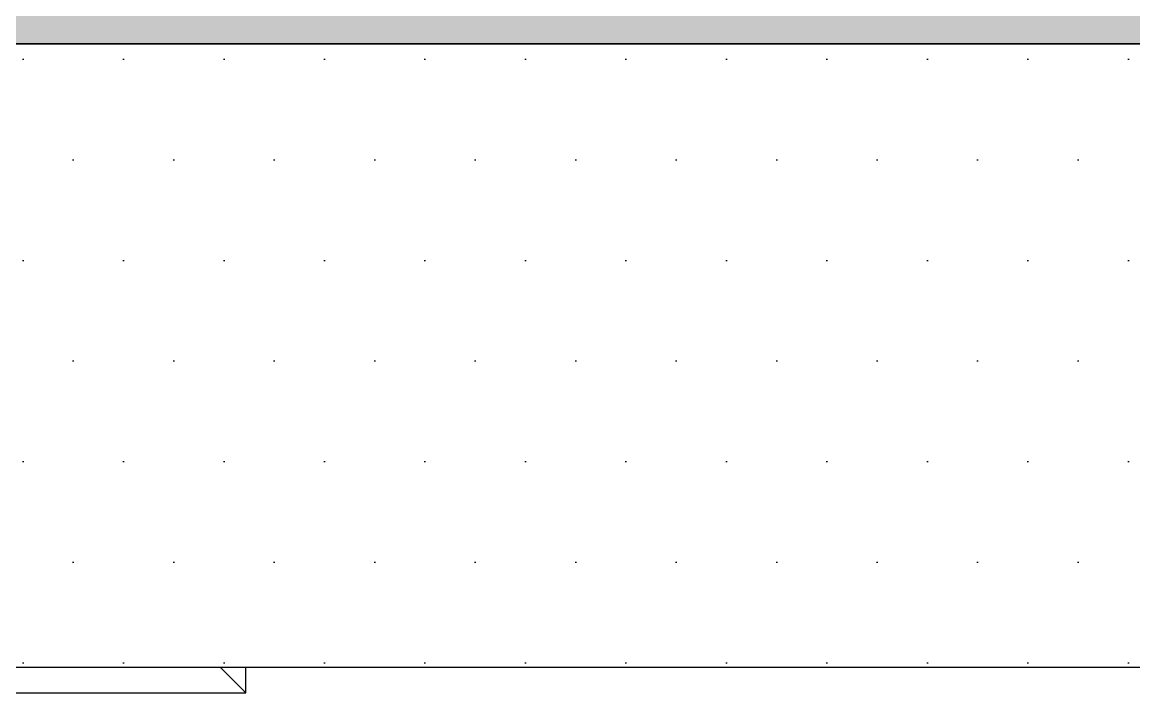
# Model space of a CAD drawing. Header units: millimetres. Extents: x -4391136 to -1798569, y -886572 to -291056.
# Drawn here: x -2460684.8 to -2460245.8, y -383670.9 to -383406.3 of the extents above; entities that cross this region are included whole.
import ezdxf

# ---------------------------------------------------------------- set-up
doc = ezdxf.new("R2010")
doc.units = ezdxf.units.MM
doc.set_wipeout_variables(frame=1)
for name, pattern in [('XKITLINE00', [0]), ('XKITLINE02', [4, 2, -2]), ('Xref-C-1-PP17-AR-2214-01-B$0$Hidden', [7.143800000000001, 4.7625, -2.3813])]:
    doc.linetypes.add(name, pattern=pattern)
for name, color, linetype in [('000 - STRUCTURE_STEEL_ACCESORIES_HATCH_', 7, 'Continuous'), ('000 - STRUCTURE_STEEL_ACCESORIES_HIDDEN_', 7, 'Continuous'), ('000 - STRUCTURE_STEEL_ACCESORIES_MAIN_COLOR_1', 7, 'Continuous'), ('000 - STRUCTURE_STEEL_FRAMING_CUT_COLOR_4', 7, 'Continuous'), ('000 - STRUCTURE_STEEL_FRAMING_HIDDEN_', 7, 'Continuous'), ('000 - STRUCTURE_STEEL_FRAMING_SUB_COLOR_2', 7, 'Continuous'), ('000 - STRUCTURE_STEEL_FRAMING_WIPEOUT_', 7, 'Continuous'), ('010 - ASPG_FLASHING_HATCH_', 7, 'Continuous'), ('010 - ASPG_FLASHING_MAIN_COLOR_2', 7, 'Continuous'), ('010 - ASPG_FLASHING_MAIN_COLOR_4', 7, 'Continuous'), ('010 - ASPG_FLASHING_WIPEOUT_', 7, 'Continuous'), ('010 - ASPG_FRAMING_MAIN_COLOR_1', 7, 'Continuous'), ('010 - ASPG_FRAMING_WIPEOUT_', 7, 'Continuous'), ('_PP-Dim', 7, 'Continuous'), ('Xref-C-1-PP17-AR-2214-01-B$0$A-DETL-MBND', 7, 'Xref-C-1-PP17-AR-2214-01-B$0$Hidden'), ('Xref-C-1-PP17-AR-2214-01-B$0$A-FLOR-E', 7, 'Continuous'), ('Xref-C-1-PP17-AR-2214-01-B$0$A-GLAZ-CURT', 7, 'Continuous'), ('Xref-C-1-PP17-AR-2214-01-B$0$S-COLS', 7, 'Continuous'), ('Xref-C-1-PP17-AR-2214-01-B$0$S-COLS-E', 7, 'Continuous'), ('Xref-C-1-PP17-AR-2214-01-B$0$WALL-E', 7, 'Continuous')]:
    doc.layers.add(name, color=color, linetype=linetype)
doc.layers.add('000 - STRUCTURE_STEEL_FRAMING_DEF_SUB', color=7, linetype='Continuous', plot=False)

# ---------------------------------------------------------------- blocks, each defined once
blk = doc.blocks.new('Xref-C-1-PP17-AR-2214-01-B$0$DPA_Curved type B - Curved Type B-V74-ENTRANCE 2 - LOWER ROOF FLOOR PLAN01-flat-3')
at = {"layer": 'Xref-C-1-PP17-AR-2214-01-B$0$A-GLAZ-CURT', "color": 7}
for p, q in [((0, -750), (0, 750)), ((0, 750), (0, -750))]:
    blk.add_line(p, q, dxfattribs=at)
blk = doc.blocks.new('Xref-C-1-PP17-AR-2214-01-B$0$H-Wide Flange-Column - H100x100x17_2-V89-ENTRANCE 2 - LOWER ROOF FLOOR PLAN01-flat-1')
at = {"layer": 'Xref-C-1-PP17-AR-2214-01-B$0$S-COLS-E', "lineweight": 9}
h = blk.add_hatch(dxfattribs=at)
h.set_pattern_fill('ACET-2D-FP_46', angle=89.99999999994053, style=0, pattern_type=2)
h.set_pattern_definition([(44.99999999994052, (2739892.74500053, 510085.1369971559), (-251.4471713896752, 251.4471713901974), []), (44.99999999994052, (2739892.74500053, 510466.1369971559), (-251.4471713896752, 251.4471713901974), [])])
h.paths.add_polyline_path([(41.99999999720603, -50.00000000058208), (49.99999999720603, -50.00000000058208), (49.99999999720603, 49.99999999941792), (41.99999999720603, 49.99999999941792), (41.99999999720603, 12.99999999941792), (39.07106780912727, 5.928932187554892), (31.99999999720603, 2.999999999417923), (-32.00000000279397, 2.999999999534339), (-39.07106781471521, 5.928932187671307), (-42.00000000279397, 12.99999999953434), (-42.00000000279397, 49.99999999953434), (-50.00000000279397, 49.99999999953434), (-50.00000000279397, -50.00000000046566), (-42.00000000279397, -50.00000000046566), (-42.00000000279397, -13.00000000046566), (-39.07106781471521, -5.92893218860263), (-32.00000000279397, -3.000000000465661), (31.99999999720603, -3.000000000582077), (39.07106780912727, -5.928932188719045), (41.99999999720603, -13.00000000058208)])
at = {"layer": 'Xref-C-1-PP17-AR-2214-01-B$0$S-COLS', "color": 7}
for p, q in [((-50, 50.00000000005821), (-50, -49.99999999994179)), ((-42, 50.00000000005821), (-50, 50.00000000005821)), ((-42, 13.00000000005821), (-42, 50.00000000005821)), ((50, 49.99999999994179), (42, 49.99999999994179)), ((42, 49.99999999994179), (42, 12.99999999994179)), ((50, -50.00000000005821), (50, 49.99999999994179)), ((32, 2.999999999941792), (-32, 3.000000000058208)), ((-32, -2.999999999941792), (32, -3.000000000058208)), ((-42, -49.99999999994179), (-42, -12.99999999994179)), ((42, -13.00000000005821), (42, -50.00000000005821)), ((-50, -49.99999999994179), (-42, -49.99999999994179)), ((42, -50.00000000005821), (50, -50.00000000005821))]:
    blk.add_line(p, q, dxfattribs=at)
for centre, radius, start, end in [((-32, 13.00000000005821), 9.99999999999999, 180, 270), ((32, 12.99999999994179), 10.00000000000001, 270, 0), ((-32, -12.99999999994179), 10.00000000000001, 90, 180), ((32, -13.00000000005821), 9.99999999999999, 0, 90)]:
    blk.add_arc(centre, radius, start, end, dxfattribs=at)
blk = doc.blocks.new('W-1-PP17-ENT2_REV00_20260526-152612_EX_LOPF-1')
at = {"layer": 'Xref-C-1-PP17-AR-2214-01-B$0$A-DETL-MBND', "color": 7}
blk.add_line((-13434.99999984959, -199.9999999986612), (970.0000017015263, -199.9999999986612), dxfattribs=at)
at = {"layer": 'Xref-C-1-PP17-AR-2214-01-B$0$A-FLOR-E', "color": 7}
blk.add_line((-10699.99999829894, -399.9999999986612), (-15935.00000000233, -399.9999999986612), dxfattribs=at)
at = {"layer": 'Xref-C-1-PP17-AR-2214-01-B$0$WALL-E', "color": 7}
for p, q in [((-13234.45024575666, -200.0176397855976), (-13434.45024575666, -200.0176397855976)), ((-15934.99999829894, -399.9999999986612), (-10699.99999829894, -399.9999999986612))]:
    blk.add_line(p, q, dxfattribs=at)
at = {"color": 7, "rotation": 270}
for name, p in [('Xref-C-1-PP17-AR-2214-01-B$0$H-Wide Flange-Column - H100x100x17_2-V89-ENTRANCE 2 - LOWER ROOF FLOOR PLAN01-flat-1', (-13436.19005591981, -249.9999999977299)), ('Xref-C-1-PP17-AR-2214-01-B$0$DPA_Curved type B - Curved Type B-V74-ENTRANCE 2 - LOWER ROOF FLOOR PLAN01-flat-3', (-12684.99999984959, -199.9999999986612))]:
    blk.add_blockref(name, p, dxfattribs=at)
blk = doc.blocks.new('000_ASPG_TYP_FILES_STRUCTURE_STEEL_BK')
at = {"layer": '000 - STRUCTURE_STEEL_ACCESORIES_HIDDEN_', "color": 7}
blk.add_lwpolyline([(0, 6.999999999999091), (5.000000000001819, 6.999999999999091), (5.000000000001819, -7.000000000000909), (0, -7.000000000000909)], close=True, dxfattribs=at)
at = {"layer": '000 - STRUCTURE_STEEL_ACCESORIES_MAIN_COLOR_1', "color": 7}
for points in [[(0, -30), (60.00000000000182, -30), (60.00000000000182, 30), (0, 30)], [(0, -30), (5.000000000001819, -30), (5.000000000001819, 30), (0, 30)]]:
    blk.add_lwpolyline(points, close=True, dxfattribs=at)
blk = doc.blocks.new('000_CKST_FAMELINE_STEEL_STRUCTURE-COLUMN_TOP_VIEW')
at = {"layer": '000 - STRUCTURE_STEEL_FRAMING_DEF_SUB', "color": 7, "linetype": 'XKITLINE00', "lineweight": 0}
for p, q in [((9.307315673519661e-15, 75.99999999999636), (1.27363267111327e-14, 104)), ((26.00000000000001, 90), (-25.99999999999999, 90)), ((1.714505518806517e-15, 14), (-1.714505518806517e-15, -14.00000000000364)), ((26, -3.641162888769496e-12), (-26, -3.63479472541393e-12)), ((-9.307315673519661e-15, -76), (-1.27363267111327e-14, -104.0000000000036)), ((25.99999999999999, -90.00000000000364), (-26.00000000000001, -90.00000000000364))]:
    blk.add_line(p, q, dxfattribs=at)
at = {"layer": '000 - STRUCTURE_STEEL_FRAMING_SUB_COLOR_2', "color": 7}
for p, q in [((-69.99999999999999, 109.9999999999982), (-89.99999999999999, 129.9999999999982)), ((70.00000000000001, 109.9999999999982), (90.00000000000001, 129.9999999999982)), ((-70.00000000000001, -110.0000000000018), (-90.00000000000001, -130.0000000000018)), ((69.99999999999999, -110.0000000000018), (89.99999999999999, -130.0000000000018))]:
    blk.add_line(p, q, dxfattribs=at)
for points in [[(90.00000000000001, 129.9999999999982), (-89.99999999999999, 129.9999999999982), (-90.00000000000001, -130.0000000000018), (89.99999999999999, -130.0000000000018)], [(70.00000000000001, 109.9999999999982), (-69.99999999999999, 109.9999999999982), (-70.00000000000001, -110.0000000000018), (69.99999999999999, -110.0000000000018)]]:
    blk.add_lwpolyline(points, close=True, dxfattribs=at)
for points in [[(14.99998100232188, 82.99998733651228), (-15.00001899767812, 82.99998733651228, -0.4142135623730904), (-22.000018997678, 89.99998733651228, -0.414213562373095), (-15.000018997678, 96.99998733651228), (14.99998100232189, 96.99998733651228, -0.414213562373095), (21.99998100232188, 89.99998733651228), (21.99998100232188, 89.99998733651228, -0.414213562373095)], [(14.99998100232186, -82.99998733651591), (-15.00001899767814, -82.99998733651591, 0.4142135623730904), (-22.00001899767802, -89.99998733651591, 0.414213562373095), (-15.00001899767802, -96.99998733651591), (14.99998100232186, -96.99998733651591, 0.414213562373095), (21.99998100232186, -89.99998733651591), (21.99998100232186, -89.99998733651591, 0.414213562373095)]]:
    blk.add_lwpolyline(points, format="xyb", close=True, dxfattribs=at)
at = {"color": 7, "rotation": 270}
blk.add_blockref('000_ASPG_TYP_FILES_STRUCTURE_STEEL_BK', (-3.673940397441503e-16, -3.000000000001364), dxfattribs=at)
at = {"color": 7}
blk.add_wipeout([(50.00000000000019, 49.999999999998394), (50.00000000000018, -50.00000000000168), (170.00000000000017, -50.000000000001705), (170.0000000000002, 49.999999999998366)], dxfattribs=at).dxf.layer = '000 - STRUCTURE_STEEL_FRAMING_WIPEOUT_'
at = {"layer": '000 - STRUCTURE_STEEL_ACCESORIES_HATCH_'}
h = blk.add_hatch(dxfattribs=at)
h.set_pattern_fill('ANSI32', scale=25.00000000000001, angle=270)
h.set_pattern_definition([(315, (1524.513863548916, 2469.06180239583), (6.629126073623885, 6.629126073623887), []), (315, (1524.513863548916, 2464.642385020829), (6.629126073623885, 6.629126073623887), [])])
h.paths.add_polyline_path([(-50.00000000000001, -50.00000000000136), (-42.00000000000001, -50.00000000000136), (-42, -3.000000000001359), (42, -3.00000000000137), (41.99999999999999, -50.00000000000137), (49.99999999999999, -50.00000000000137), (50.00000000000001, 49.99999999999863), (42.00000000000001, 49.99999999999863), (42, 2.999999999994992), (-42, 2.999999999995003), (-41.99999999999999, 49.99999999999864), (-49.99999999999999, 49.99999999999864)])
at = {"layer": '000 - STRUCTURE_STEEL_FRAMING_CUT_COLOR_4', "color": 7, "lineweight": 0}
blk.add_lwpolyline([(-50.00000000000001, -50.00000000000136), (-42.00000000000001, -50.00000000000136), (-42, -3.000000000001359), (42, -3.00000000000137), (41.99999999999999, -50.00000000000137), (49.99999999999999, -50.00000000000137), (50.00000000000001, 49.99999999999863), (42.00000000000001, 49.99999999999863), (42, 2.999999999994992), (-42, 2.999999999995003), (-41.99999999999999, 49.99999999999864), (-49.99999999999999, 49.99999999999864)], close=True, dxfattribs=at)
at = {"layer": '000 - STRUCTURE_STEEL_FRAMING_DEF_SUB', "color": 7, "linetype": 'XKITLINE00', "lineweight": 0}
for p, q in [((110, 43.99999999999635), (110, 15.99999999999635)), ((96, 29.99999999999635), (124, 29.99999999999635)), ((110, -16.00000000000365), (110, -44.00000000000001)), ((96, -30.00000000000365), (124, -30.00000000000365))]:
    blk.add_line(p, q, dxfattribs=at)
at = {"layer": '000 - STRUCTURE_STEEL_FRAMING_HIDDEN_', "color": 7, "linetype": 'XKITLINE02', "ltscale": 4}
for p, q in [((56.00000000000022, -50.00000000000183), (56.00000000000023, 49.99999999999817)), ((50.00000000000023, 2.999999999998175), (170.0000000000002, 2.99999999999816)), ((50.00000000000023, -3.000000000001825), (170.0000000000002, -3.00000000000184))]:
    blk.add_line(p, q, dxfattribs=at)
at = {"layer": '000 - STRUCTURE_STEEL_FRAMING_SUB_COLOR_2', "color": 7}
for p, q in [((50.00000000000023, 2.999999999998175), (50.00000000000023, -3.000000000001825)), ((170.0000000000002, 2.99999999999816), (170.0000000000002, -3.00000000000184))]:
    blk.add_line(p, q, dxfattribs=at)
blk.add_lwpolyline([(50.00000000000023, 49.99999999999817), (50.00000000000022, -50.00000000000183), (170.0000000000002, -50.00000000000184), (170.0000000000002, 49.99999999999816)], close=True, dxfattribs=at)
for centre in [(110, 29.99999999999635), (110, -30.00000000000183)]:
    blk.add_circle(centre, 7, dxfattribs=at)
blk = doc.blocks.new('*U1989')
at = {"color": 7}
blk.add_wipeout([(-2861.052723732777, -1.8189894035458565e-12), (2700.4233764628866, -1.8189894035458565e-12), (2700.4233764628866, 119.92499999998654), (-2861.052723732777, 119.92499999998654)], dxfattribs=at).dxf.layer = '010 - ASPG_FRAMING_WIPEOUT_'
at = {"layer": '010 - ASPG_FRAMING_MAIN_COLOR_1', "color": 7}
for p, q in [((2700.423376462888, 119.9249999999884), (-2861.052723732777, 119.9249999999884)), ((-2861.052723732777, 114.8500000000058), (2700.423376462888, 114.8500000000058)), ((-2861.052723732777, 109.5400000000081), (2700.423376462888, 109.5400000000081)), ((-2861.052723732777, 10.38499999998021), (2700.423376462888, 10.38499999998021)), ((-2861.052723732733, 5.309999999997672), (2700.423376462888, 5.309999999997672)), ((-2861.052723732748, 0), (2700.423376462888, 0))]:
    blk.add_line(p, q, dxfattribs=at)
blk = doc.blocks.new('W-1-PP17-ENT2_REV00_20260528-225335_ASPG_UPPF')
at = {"color": 7, "rotation": 90}
blk.add_blockref('000_CKST_FAMELINE_STEEL_STRUCTURE-COLUMN_TOP_VIEW', (-13570, -370.0000000032596), dxfattribs=at)
at = {"color": 7, "rotation": 180}
blk.add_blockref('*U1989', (-13570, -200.0000000032596), dxfattribs=at)
blk = doc.blocks.new('*U3053')
at = {"color": 7}
blk.add_wipeout([(0, -52.000000000100954), (2999.999999999822, -52.000000000100954), (2999.999999999822, -297.9999999999809), (0, -297.9999999999809)], dxfattribs=at).dxf.layer = '010 - ASPG_FLASHING_WIPEOUT_'
at = {"layer": '010 - ASPG_FLASHING_HATCH_'}
h = blk.add_hatch(dxfattribs=at)
h.set_pattern_fill('DOTS', scale=0.5)
h.set_pattern_definition([(0, (0, 0), (19.84375, 39.6875), [0, -39.6875])])
h.paths.add_polyline_path([(0, -52), (3000, -52), (3000, -298), (1.094595811627281e-16, -298)])
at = {"layer": '010 - ASPG_FLASHING_MAIN_COLOR_2', "color": 7}
blk.add_lwpolyline([(0, -52), (3000, -52), (3000, -298), (1.094595811627281e-16, -298)], close=True, dxfattribs=at)
at = {"color": 7}
blk.add_wipeout([(0, 69.29999999994834), (2999.999999999822, 69.29999999994834), (2999.999999999822, -51.99999999999727), (0, -51.99999999999727)], dxfattribs=at).dxf.layer = '010 - ASPG_FLASHING_WIPEOUT_'
at = {"layer": '010 - ASPG_FLASHING_HATCH_'}
h = blk.add_hatch(dxfattribs=at)
h.set_pattern_fill('DOTS', scale=0.1)
h.set_pattern_definition([(0, (0, 0), (3.96875, 7.9375), [0, -7.9375])])
h.paths.add_polyline_path([(-2.8421709430404e-14, 69.29999999999998), (3000, 69.29999999999998), (3000, -52.00000000000001), (3.155443620884047e-30, -52.00000000000001)])
at = {"layer": '010 - ASPG_FLASHING_MAIN_COLOR_4', "color": 7}
blk.add_lwpolyline([(-2.8421709430404e-14, 69.29999999999998), (3000, 69.29999999999998), (3000, -52.00000000000001), (3.155443620884047e-30, -52.00000000000001)], close=True, dxfattribs=at)

msp = doc.modelspace()

# ---------------------------------------------------------------- block references
at = {"color": 7}
msp.add_blockref('W-1-PP17-ENT2_REV00_20260528-225335_ASPG_UPPF', (-2447156.514610203, -383210.8748381315), dxfattribs=at)

# ---------------------------------------------------------------- next in the draw order: block references
at = {"layer": '_PP-Dim', "color": 7}
msp.add_blockref('W-1-PP17-ENT2_REV00_20260526-152612_EX_LOPF-1', (-2447156.514610203, -383210.8748381315), dxfattribs=at)

# ---------------------------------------------------------------- next in the draw order: block references
at = {"color": 7}
msp.add_blockref('*U3053', (-2462095.514610203, -383362.8748381349), dxfattribs=at)

doc.saveas('drawing.dxf')
